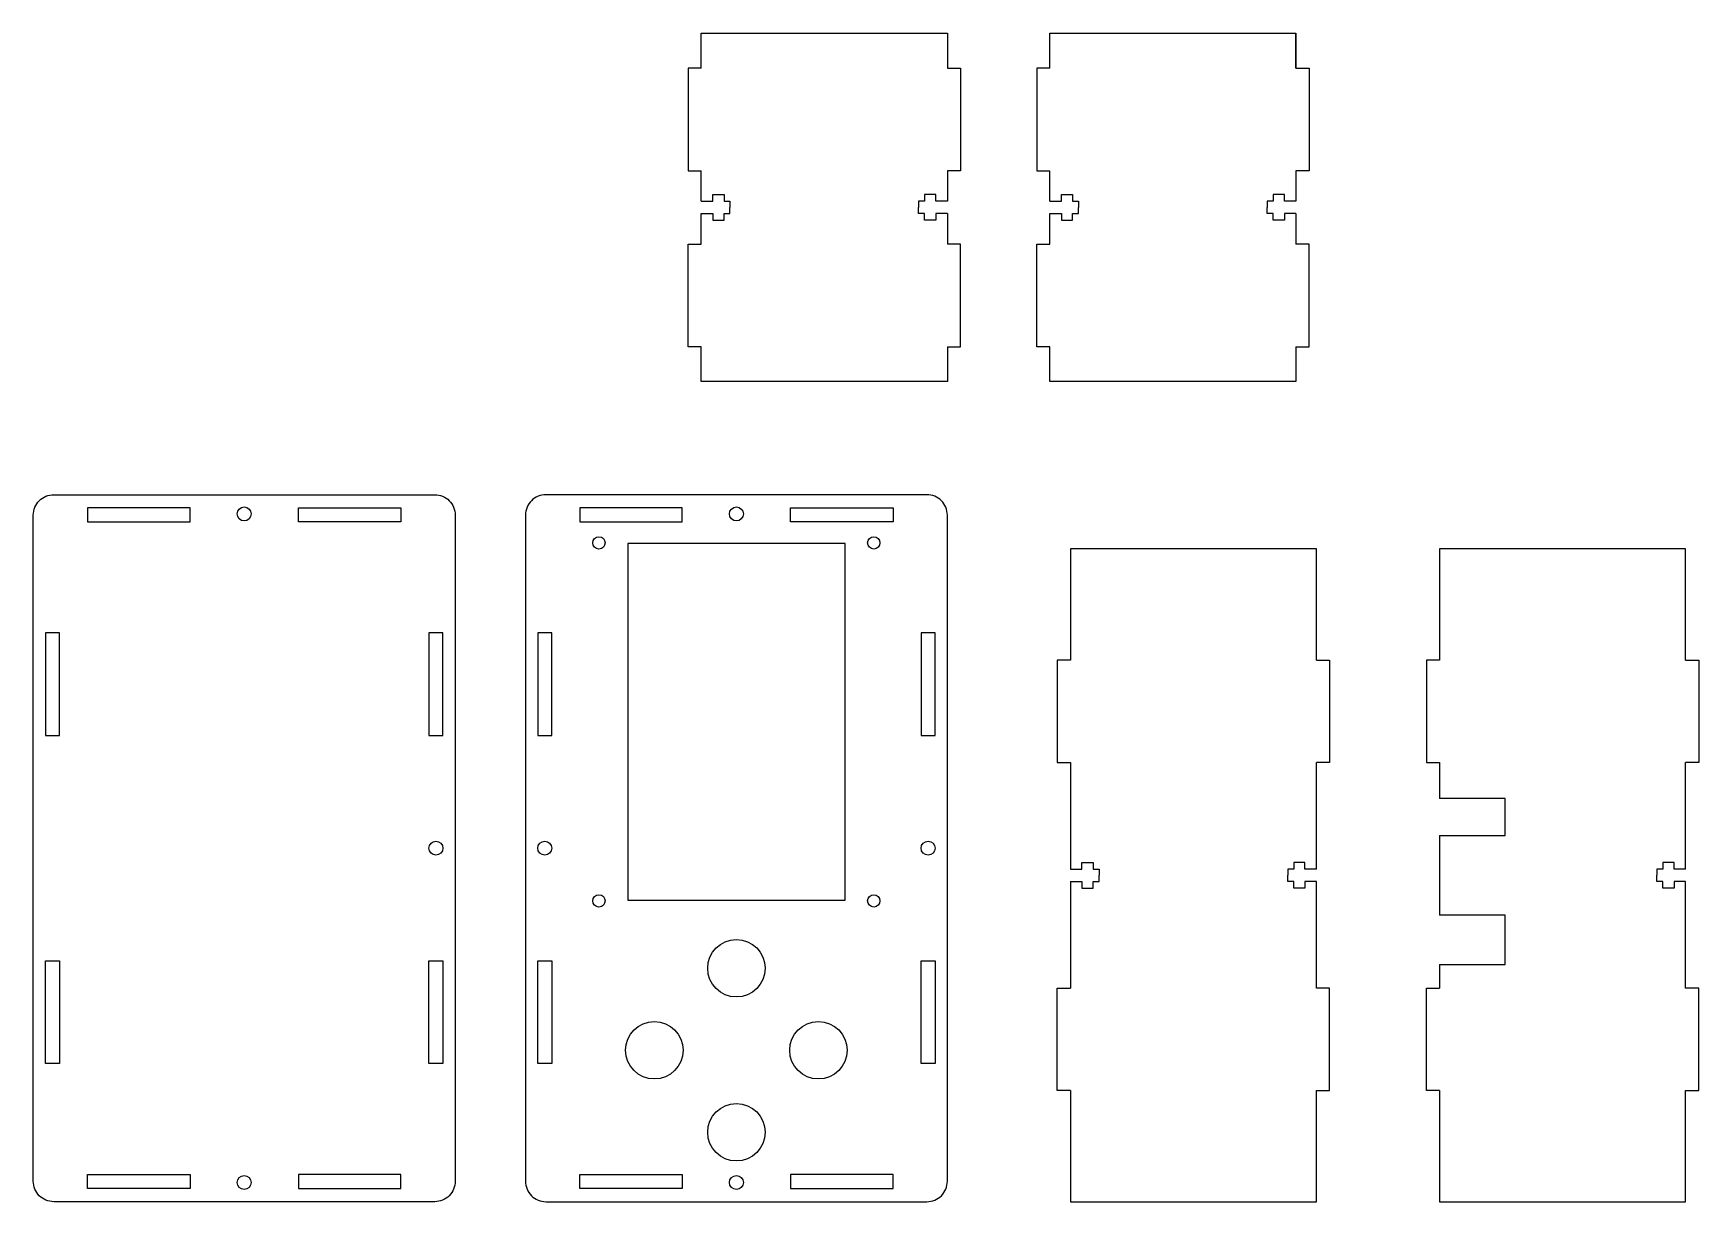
# Model space of a CAD drawing. Header units: millimetres. Extents: x -223 to 183, y 0 to 285.
import ezdxf

# ---------------------------------------------------------------- set-up
doc = ezdxf.new("R2010")
doc.units = ezdxf.units.MM
doc.layers.get('0').update_dxf_attribs({"linetype": 'CONTINUOUS'})

msp = doc.modelspace()

# ---------------------------------------------------------------- linework, layer by layer
for p, q in [((-60, 284.95), (0, 284.95)), ((-60, 276.43), (-60, 284.95)), ((-60, 276.43), (-60, 284.95)), ((-60, 284.95), (0, 284.95)), ((0, 284.95), (0, 276.43)), ((0, 284.95), (0, 276.43)), ((0, 284.95), (0, 276.43)), ((0, 284.95), (0, 276.43)), ((25, 276.43), (25, 284.95)), ((25, 284.95), (85, 284.95)), ((25, 276.43), (25, 284.95)), ((25, 284.95), (85, 284.95)), ((-63.2, 276.43), (-63.2, 251.43)), ((-60, 276.43), (-63.2, 276.43)), ((-60, 276.43), (-63.2, 276.43)), ((-63.2, 276.43), (-63.2, 251.43)), ((0, 276.43), (3.2, 276.43)), ((0, 276.43), (3.2, 276.43)), ((3.2, 276.43), (3.2, 251.43)), ((3.2, 276.43), (3.2, 251.43)), ((21.8, 276.43), (21.8, 251.43)), ((25, 276.43), (21.8, 276.43)), ((21.8, 276.43), (21.8, 251.43)), ((25, 276.43), (21.8, 276.43)), ((85, 276.43), (88.2, 276.43)), ((85, 276.43), (88.2, 276.43)), ((88.2, 276.43), (88.2, 251.43)), ((88.2, 276.43), (88.2, 251.43)), ((-63.2, 251.43), (-60, 251.43)), ((-63.2, 251.43), (-60, 251.43)), ((-60, 243.98), (-60, 251.43)), ((-60, 243.98), (-60, 251.43)), ((3.2, 251.43), (0, 251.43)), ((0, 251.43), (0, 243.98)), ((0, 251.43), (0, 243.98)), ((3.2, 251.43), (0, 251.43)), ((21.8, 251.43), (25, 251.43)), ((21.8, 251.43), (25, 251.43)), ((25, 243.98), (25, 251.43)), ((25, 243.98), (25, 251.43)), ((85, 251.43), (85, 243.98)), ((85, 251.43), (85, 243.98)), ((88.2, 251.43), (85, 251.43)), ((88.2, 251.43), (85, 251.43)), ((-60, 243.98), (-57.2, 243.98)), ((-60, 243.98), (-57.2, 243.98)), ((-57.2, 245.6), (-54.45, 245.6)), ((-57.2, 243.98), (-57.2, 245.6)), ((-57.2, 243.98), (-57.2, 245.6)), ((-57.2, 245.6), (-54.45, 245.6)), ((-54.45, 245.6), (-54.45, 243.98)), ((-54.45, 245.6), (-54.45, 243.98)), ((-54.45, 243.98), (-53, 243.98)), ((-54.45, 243.98), (-53, 243.98)), ((-53, 243.98), (-53, 242.47)), ((-53, 243.98), (-53, 242.47)), ((-7, 243.98), (-7, 242.47)), ((-5.55, 243.98), (-7, 243.98)), ((-5.55, 243.98), (-7, 243.98)), ((-7, 243.98), (-7, 242.47)), ((-5.55, 245.6), (-5.55, 243.98)), ((-2.8, 245.6), (-5.55, 245.6)), ((-2.8, 245.6), (-5.55, 245.6)), ((-5.55, 245.6), (-5.55, 243.98)), ((-2.8, 243.98), (-2.8, 245.6)), ((-2.8, 243.98), (-2.8, 245.6)), ((0, 243.98), (-2.8, 243.98)), ((0, 243.98), (-2.8, 243.98)), ((25, 243.98), (27.8, 243.98)), ((25, 243.98), (27.8, 243.98)), ((27.8, 243.98), (27.8, 245.6)), ((27.8, 245.6), (30.55, 245.6)), ((27.8, 243.98), (27.8, 245.6)), ((27.8, 245.6), (30.55, 245.6)), ((30.55, 245.6), (30.55, 243.98)), ((30.55, 245.6), (30.55, 243.98)), ((30.55, 243.98), (32, 243.98)), ((30.55, 243.98), (32, 243.98)), ((32, 243.98), (32, 242.47)), ((32, 243.98), (32, 242.47)), ((78, 243.98), (78, 242.47)), ((79.45, 243.98), (78, 243.98)), ((78, 243.98), (78, 242.47)), ((79.45, 243.98), (78, 243.98)), ((82.2, 245.6), (79.45, 245.6)), ((82.2, 245.6), (79.45, 245.6)), ((79.45, 245.6), (79.45, 243.98)), ((79.45, 245.6), (79.45, 243.98)), ((82.2, 243.98), (82.2, 245.6)), ((82.2, 243.98), (82.2, 245.6)), ((85, 243.98), (82.2, 243.98)), ((85, 243.98), (82.2, 243.98)), ((-60, 240.97), (-57.2, 240.97)), ((-60, 233.52), (-60, 240.97)), ((-60, 240.97), (-57.2, 240.97)), ((-60, 233.52), (-60, 240.97)), ((-57.2, 240.97), (-57.2, 239.34)), ((-57.2, 240.97), (-57.2, 239.34)), ((-54.45, 239.34), (-54.45, 240.97)), ((-54.45, 240.97), (-53, 240.97)), ((-54.45, 240.97), (-53, 240.97)), ((-54.45, 239.34), (-54.45, 240.97)), ((-53, 240.97), (-53, 242.47)), ((-53, 240.97), (-53, 242.47)), ((-7, 240.97), (-7, 242.47)), ((-7, 240.97), (-7, 242.47)), ((-5.55, 240.97), (-7, 240.97)), ((-5.55, 240.97), (-7, 240.97)), ((-5.55, 239.34), (-5.55, 240.97)), ((-5.55, 239.34), (-5.55, 240.97)), ((0, 240.97), (-2.8, 240.97)), ((-2.8, 240.97), (-2.8, 239.34)), ((0, 240.97), (-2.8, 240.97)), ((-2.8, 240.97), (-2.8, 239.34)), ((0, 240.97), (0, 233.52)), ((0, 240.97), (0, 233.52)), ((25, 240.97), (27.8, 240.97)), ((25, 233.52), (25, 240.97)), ((25, 233.52), (25, 240.97)), ((25, 240.97), (27.8, 240.97)), ((27.8, 240.97), (27.8, 239.34)), ((27.8, 240.97), (27.8, 239.34)), ((30.55, 240.97), (32, 240.97)), ((30.55, 239.34), (30.55, 240.97)), ((30.55, 240.97), (32, 240.97)), ((30.55, 239.34), (30.55, 240.97)), ((32, 240.97), (32, 242.47)), ((32, 240.97), (32, 242.47)), ((78, 240.97), (78, 242.47)), ((78, 240.97), (78, 242.47)), ((79.45, 240.97), (78, 240.97)), ((79.45, 240.97), (78, 240.97)), ((79.45, 239.34), (79.45, 240.97)), ((79.45, 239.34), (79.45, 240.97)), ((85, 240.97), (82.2, 240.97)), ((82.2, 240.97), (82.2, 239.34)), ((85, 240.97), (82.2, 240.97)), ((82.2, 240.97), (82.2, 239.34)), ((85, 240.97), (85, 233.52)), ((85, 240.97), (85, 233.52)), ((-57.2, 239.34), (-54.45, 239.34)), ((-57.2, 239.34), (-54.45, 239.34)), ((-2.8, 239.34), (-5.55, 239.34)), ((-2.8, 239.34), (-5.55, 239.34)), ((27.8, 239.34), (30.55, 239.34)), ((27.8, 239.34), (30.55, 239.34)), ((82.2, 239.34), (79.45, 239.34)), ((82.2, 239.34), (79.45, 239.34)), ((-63.2, 208.52), (-63.2, 233.52)), ((-63.2, 233.52), (-60, 233.52)), ((-63.2, 233.52), (-60, 233.52)), ((-63.2, 208.52), (-63.2, 233.52)), ((3.2, 233.52), (0, 233.52)), ((3.2, 233.52), (0, 233.52)), ((3.2, 208.52), (3.2, 233.52)), ((3.2, 208.52), (3.2, 233.52)), ((21.8, 208.52), (21.8, 233.52)), ((21.8, 233.52), (25, 233.52)), ((21.8, 233.52), (25, 233.52)), ((21.8, 208.52), (21.8, 233.52)), ((88.2, 233.52), (85, 233.52)), ((88.2, 233.52), (85, 233.52)), ((88.2, 208.52), (88.2, 233.52)), ((88.2, 208.52), (88.2, 233.52)), ((-60, 208.52), (-63.2, 208.52)), ((-60, 208.52), (-63.2, 208.52)), ((-60, 200), (-60, 208.52)), ((-60, 200), (-60, 208.52)), ((0, 208.52), (3.2, 208.52)), ((0, 208.52), (0, 200)), ((0, 208.52), (0, 200)), ((0, 208.52), (3.2, 208.52)), ((25, 208.52), (21.8, 208.52)), ((25, 208.52), (21.8, 208.52)), ((25, 200), (25, 208.52)), ((25, 200), (25, 208.52)), ((85, 208.52), (88.2, 208.52)), ((85, 208.52), (85, 200)), ((85, 208.52), (85, 200)), ((85, 208.52), (88.2, 208.52)), ((0, 200), (-60, 200)), ((0, 200), (-60, 200)), ((85, 200), (25, 200)), ((85, 200), (25, 200)), ((90, 159.23), (30, 159.23)), ((30, 159.23), (30, 132.11)), ((90, 132.11), (90, 159.23)), ((180, 159.23), (120, 159.23)), ((120, 159.23), (120, 132.11)), ((180, 132.11), (180, 159.23)), ((30, 132.11), (26.8, 132.11)), ((26.8, 132.11), (26.8, 107.11)), ((90, 132.11), (93.2, 132.11)), ((93.2, 132.11), (93.2, 107.11)), ((120, 132.11), (116.8, 132.11)), ((116.8, 132.11), (116.8, 107.11)), ((180, 132.11), (183.2, 132.11)), ((183.2, 132.11), (183.2, 107.11)), ((26.8, 107.11), (30, 107.11)), ((30, 107.11), (30, 81.11)), ((93.2, 107.11), (90, 107.11)), ((90, 81.11), (90, 107.11)), ((116.8, 107.11), (120, 107.11)), ((120, 107.11), (120, 98.31)), ((183.2, 107.11), (180, 107.11)), ((180, 81.11), (180, 107.11)), ((136, 98.31), (120, 98.31)), ((136, 89.31), (136, 98.31)), ((120, 89.31), (136, 89.31)), ((120, 89.31), (120, 69.91)), ((32.8, 82.74), (35.55, 82.74)), ((32.8, 81.11), (32.8, 82.74)), ((35.55, 82.74), (35.55, 81.11)), ((87.2, 82.74), (84.45, 82.74)), ((84.45, 82.74), (84.45, 81.11)), ((87.2, 81.11), (87.2, 82.74)), ((177.2, 82.74), (174.45, 82.74)), ((174.45, 82.74), (174.45, 81.11)), ((177.2, 81.11), (177.2, 82.74)), ((30, 81.11), (32.8, 81.11)), ((30, 78.11), (32.8, 78.11)), ((30, 78.11), (30, 52.11)), ((32.8, 78.11), (32.8, 76.48)), ((35.55, 81.11), (37, 81.11)), ((35.55, 76.48), (35.55, 78.11)), ((35.55, 78.11), (37, 78.11)), ((37, 81.11), (37, 79.61)), ((37, 78.11), (37, 79.61)), ((84.45, 81.11), (83, 81.11)), ((83, 81.11), (83, 79.61)), ((83, 78.11), (83, 79.61)), ((84.45, 78.11), (83, 78.11)), ((84.45, 76.48), (84.45, 78.11)), ((90, 81.11), (87.2, 81.11)), ((90, 78.11), (87.2, 78.11)), ((87.2, 78.11), (87.2, 76.48)), ((90, 52.11), (90, 78.11)), ((173, 81.11), (173, 79.61)), ((174.45, 81.11), (173, 81.11)), ((173, 78.11), (173, 79.61)), ((174.45, 78.11), (173, 78.11)), ((174.45, 76.48), (174.45, 78.11)), ((180, 81.11), (177.2, 81.11)), ((180, 78.11), (177.2, 78.11)), ((177.2, 78.11), (177.2, 76.48)), ((180, 52.11), (180, 78.11)), ((32.8, 76.48), (35.55, 76.48)), ((87.2, 76.48), (84.45, 76.48)), ((177.2, 76.48), (174.45, 76.48)), ((136, 69.91), (120, 69.91)), ((136, 57.81), (136, 69.91)), ((120, 57.81), (136, 57.81)), ((120, 57.81), (120, 52.11)), ((26.8, 27.11), (26.8, 52.11)), ((26.8, 52.11), (30, 52.11)), ((93.2, 52.11), (90, 52.11)), ((93.2, 27.11), (93.2, 52.11)), ((116.8, 52.11), (120, 52.11)), ((116.8, 27.11), (116.8, 52.11)), ((183.2, 52.11), (180, 52.11)), ((183.2, 27.11), (183.2, 52.11)), ((30, 27.11), (26.8, 27.11)), ((30, 27.11), (30, 0)), ((90, 27.11), (93.2, 27.11)), ((90, 0), (90, 27.11)), ((120, 27.11), (116.8, 27.11)), ((120, 27.11), (120, 0)), ((180, 0), (180, 27.11)), ((180, 27.11), (183.2, 27.11)), ((30, 0), (90, 0)), ((120, 0), (180, 0))]:
    msp.add_line(p, q)
for points in [[(85, 284.95), (85, 276.43)], [(85, 284.95), (85, 276.43)], [(-209.65, 165.83), (-184.65, 165.83), (-184.65, 169.23), (-209.65, 169.23)], [(-158.22, 169.23), (-133.22, 169.23), (-133.22, 165.83), (-158.22, 165.83)], [(-89.65, 169.23), (-89.65, 165.83), (-64.65, 165.83), (-64.65, 169.23)], [(-38.22, 169.23), (-13.22, 169.23), (-13.22, 165.83), (-38.22, 165.83)], [(-77.94, 73.51), (-24.94, 73.51), (-24.94, 160.51), (-77.94, 160.51)], [(-219.87, 113.71), (-216.47, 113.71), (-216.47, 138.71), (-219.87, 138.71)], [(-126.4, 138.71), (-126.4, 113.71), (-123, 113.71), (-123, 138.71)], [(-99.87, 138.71), (-99.87, 113.71), (-96.47, 113.71), (-96.47, 138.71)], [(-6.4, 138.71), (-6.4, 113.71), (-3, 113.71), (-3, 138.71)], [(-219.87, 33.71), (-219.87, 58.71), (-216.47, 58.71), (-216.47, 33.71)], [(-126.4, 33.71), (-126.4, 58.71), (-123, 58.71), (-123, 33.71)], [(-96.47, 33.71), (-99.87, 33.71), (-99.87, 58.71), (-96.47, 58.71)], [(-6.4, 33.71), (-6.4, 58.71), (-3, 58.71), (-3, 33.71)], [(-184.65, 6.6), (-184.65, 3.2), (-209.65, 3.2), (-209.65, 6.6)], [(-158.22, 6.6), (-158.22, 3.2), (-133.22, 3.2), (-133.22, 6.6)], [(-64.65, 6.6), (-64.65, 3.2), (-89.65, 3.2), (-89.65, 6.6)], [(-38.22, 3.2), (-13.22, 3.2), (-13.22, 6.6), (-38.22, 6.6)]]:
    msp.add_lwpolyline(points, close=True)
for points in [[(-222.87, 5), (-222.87, 167.43, -0.414214), (-217.87, 172.43), (-125, 172.43, -0.414214), (-120, 167.43), (-120, 5, -0.414214), (-125, 0), (-217.87, 0, -0.414214)], [(-97.87, 0), (-5, 0, 0.414214), (0, 5), (0, 167.43, 0.414214), (-5, 172.43), (-97.87, 172.43, 0.414214), (-102.87, 167.43), (-102.87, 5, 0.414214)]]:
    msp.add_lwpolyline(points, format="xyb", close=True)
for centre, radius in [((-171.44, 167.73), 1.7), ((-51.44, 167.73), 1.7), ((-84.94, 160.66), 1.5), ((-17.94, 160.66), 1.5), ((-124.7, 86.21), 1.7), ((-98.17, 86.21), 1.7), ((-4.7, 86.21), 1.7), ((-84.94, 73.36), 1.5), ((-17.94, 73.36), 1.5), ((-51.44, 56.93), 7), ((-71.44, 36.93), 7), ((-31.44, 36.93), 7), ((-51.44, 16.93), 7), ((-171.44, 4.7), 1.7), ((-51.44, 4.7), 1.7)]:
    msp.add_circle(centre, radius)

doc.saveas('drawing.dxf')
